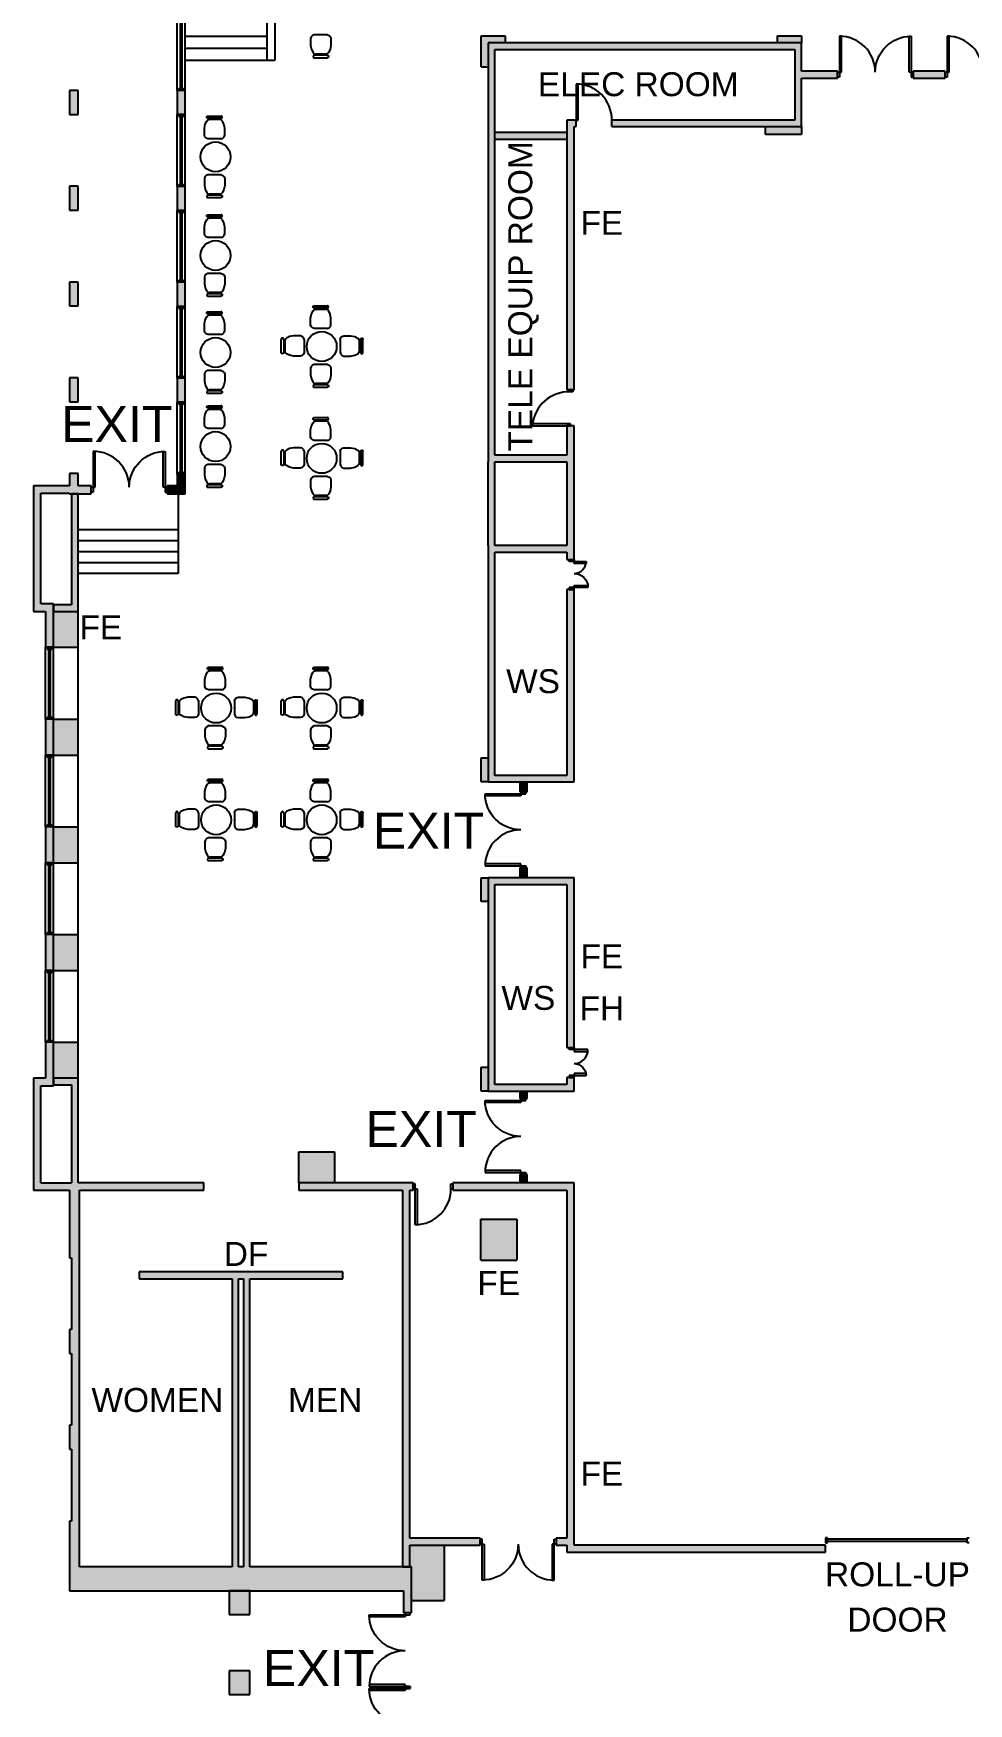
# Model space of a CAD drawing. Header units: inches. Extents: x -232 to 4871, y -5993 to -96.
# Drawn here: x 619 to 1557, y -2653 to -978 of the extents above; entities that cross this region are included whole.
import ezdxf
from ezdxf.enums import TextEntityAlignment as Align

# ---------------------------------------------------------------- set-up
doc = ezdxf.new("R2010")
doc.units = ezdxf.units.IN
doc.header["$LTSCALE"] = 100
doc.header["$MEASUREMENT"] = 0
doc.layers.get('0').update_dxf_attribs({"linetype": 'CONTINUOUS'})
for name, color, linetype in [('bldg_doors', 9, 'CONTINUOUS'), ('bldg_doors_service', 7, 'CONTINUOUS'), ('bldg_fire', 1, 'CONTINUOUS'), ('bldg_furniture', 1, 'CONTINUOUS'), ('bldg_glass', 9, 'CONTINUOUS'), ('bldg_stairs', 9, 'CONTINUOUS'), ('bldg_text', 94, 'CONTINUOUS'), ('bldg_wallint', 9, 'CONTINUOUS'), ('bldg_wallintsol', 9, 'CONTINUOUS')]:
    doc.layers.add(name, color=color, linetype=linetype)
doc.styles.add('bldgtx30', font='arial.ttf', dxfattribs={"height": 30})
doc.styles.add('bldgtx36', font='arial.ttf', dxfattribs={"height": 36})

# ---------------------------------------------------------------- blocks, each defined once
blk = doc.blocks.new('30rnd')
blk.add_circle((0, 0), 15)
blk = doc.blocks.new('chair1')
for p, q in [((-1.8, 19.7), (-2.4, 17.9)), ((-2.4, 17.9), (-2.4, 11.1)), ((-0.6, 20.9), (-1.8, 19.7)), ((1.2, 21.6), (-0.6, 20.9)), ((14.4, 21.6), (1.2, 21.6)), ((14.4, 21.6), (16.2, 20.9)), ((16.2, 20.9), (17.4, 19.7)), ((17.4, 19.7), (18, 17.9)), ((18, 17.9), (18, 11.1)), ((-2.4, 11.1), (-1.5, 6.9)), ((-1.5, 6.9), (0, 3.9)), ((0, 3.9), (1.2, 2.7)), ((0.2, 0.6), (0, 0)), ((0, 0), (0.2, -0.6)), ((0.6, 1), (0.2, 0.6)), ((1.2, 1.2), (0.6, 1)), ((1.2, 2.7), (2.4, 2.4)), ((14.4, 1.2), (1.2, 1.2)), ((13.2, 2.4), (2.4, 2.4)), ((14.4, 2.7), (13.2, 2.4)), ((15.6, 3.9), (14.4, 2.7)), ((14.4, 1.2), (15.1, 1)), ((15.1, 1), (15.5, 0.4)), ((15.5, 0.4), (15.5, -0.4)), ((17.1, 6.9), (15.6, 3.9)), ((18, 11.1), (17.1, 6.9)), ((0.2, -0.6), (0.6, -1)), ((0.6, -1), (1.2, -1.2)), ((1.2, -1.2), (14.4, -1.2)), ((15.1, -1), (14.4, -1.2)), ((15.5, -0.4), (15.1, -1))]:
    blk.add_line(p, q)

msp = doc.modelspace()

# ---------------------------------------------------------------- hatches: boundary and pattern name
at = {"layer": 'bldg_wallint'}
msp.add_hatch(color=256, dxfattribs=at).paths.add_polyline_path([(836.6, -2539.5), (815.6, -2539.5), (815.6, -2563.5), (836.6, -2563.5)])
at = {"layer": 'bldg_wallintsol'}
for points in [[(1092.5, -980.7), (1068.5, -980.7), (1068.5, -1011.7), (1075.5, -1011.7), (1075.5, -987.7), (1092.5, -987.7)], [(1389.5, -980.7), (1365.5, -980.7), (1365.5, -987.7), (1389.5, -987.7)], [(1533.5, -1016), (1529.5, -1016), (1505.5, -1016), (1501.5, -1016), (1501.5, -1023.2), (1533.5, -1023.2)], [(664.5, -1035.5), (655.5, -1035.5), (655.5, -1059.5), (664.5, -1059.5)], [(771.6, -1035.5), (763.5, -1035.5), (763.5, -1059.7), (771.6, -1059.7)], [(1161.5, -1071.7), (1163.5, -1071.7), (1163.5, -1065.1), (1154.2, -1065.1), (1154.2, -1335.7), (1161.5, -1335.7)], [(1154.2, -1077.7), (1082.1, -1077.7), (1082.1, -1084.4), (1154.2, -1084.4)], [(1389.5, -1071.7), (1353.5, -1071.7), (1353.5, -1079.7), (1389.5, -1079.7)], [(664.5, -1131.5), (655.5, -1131.5), (655.5, -1155.5), (664.5, -1155.5)], [(771.6, -1131.7), (763.5, -1131.7), (763.5, -1155.7), (771.6, -1155.7)], [(664.5, -1227.5), (655.5, -1227.5), (655.5, -1251.5), (664.5, -1251.5)], [(771.6, -1227.7), (763.5, -1227.7), (763.5, -1251.9), (771.6, -1251.9)], [(664.5, -1323.5), (655.5, -1323.5), (655.5, -1347.5), (664.5, -1347.5)], [(771.6, -1348.1), (771.6, -1323.9), (763.5, -1323.9), (763.5, -1348.1)], [(639.6, -1550.2), (627, -1550.2), (627, -1439.2), (655.5, -1439.2), (655.5, -1439.9), (677.5, -1439.9), (677.5, -1431.7), (664.5, -1431.7), (664.5, -1419.5), (655.5, -1419.5), (655.5, -1431.7), (619.5, -1431.7), (619.5, -1557.7), (631.5, -1557.7), (631.5, -1593.7), (639.6, -1593.7)], [(771.6, -1420.1), (763.5, -1420.1), (763.5, -1431.7), (753.5, -1431.7), (753.5, -1439.9), (771.6, -1439.9)], [(664.5, -1439.9), (657.8, -1439.9), (657.8, -1551.1), (639.6, -1551.1), (639.6, -1557.7), (664.5, -1557.7)], [(664.5, -1557.7), (639.6, -1557.7), (639.6, -1593.7), (664.5, -1593.7)], [(639.6, -1665.7), (631.5, -1665.7), (631.5, -1701.7), (639.6, -1701.7)], [(1075.5, -1704.7), (1068.5, -1704.7), (1068.5, -1728.7), (1075.5, -1728.7)], [(1114.5, -1728.7), (1107.2, -1728.7), (1107.2, -1738.7), (1114.5, -1738.7)], [(639.6, -1773.7), (631.5, -1773.7), (631.5, -1809.7), (639.6, -1809.7)], [(1075.5, -1824.7), (1068.5, -1824.7), (1068.5, -1848.7), (1075.5, -1848.7)], [(1161.5, -1824.7), (1075.5, -1824.7), (1075.5, -2038.7), (1161.5, -2038.7), (1161.5, -2025.1), (1154.2, -2025.1), (1154.2, -2032.1), (1082.1, -2032.1), (1082.1, -1831.4), (1154.2, -1831.4), (1154.2, -1995.1), (1161.5, -1995.1)], [(1114.5, -1814.7), (1107.2, -1814.7), (1107.2, -1824.7), (1114.5, -1824.7)], [(639.6, -1881.7), (631.5, -1881.7), (631.5, -1917.7), (639.6, -1917.7)], [(1075.5, -2014.7), (1068.5, -2014.7), (1068.5, -2038.7), (1075.5, -2038.7)], [(1114.5, -2038.7), (1107.2, -2038.7), (1107.2, -2046.1), (1114.5, -2046.1)], [(885.5, -2099.5), (885.5, -2130.5), (921.5, -2130.5), (921.5, -2099.5)], [(1114.5, -2122.1), (1107.2, -2122.1), (1107.2, -2130.5), (1114.5, -2130.5)], [(1000.1, -2130.5), (996.8, -2130.5), (885.5, -2130.5), (885.5, -2137.8), (989.6, -2137.8), (989.6, -2486.7), (989.6, -2515.6), (996.8, -2515.6), (996.8, -2494), (1067.5, -2494), (1067.5, -2486.7), (996.8, -2486.7), (996.8, -2137.8), (1000.1, -2137.8)], [(1161.5, -2130.5), (1040.1, -2130.5), (1040.1, -2137.8), (1154.2, -2137.8), (1154.2, -2215.9), (1154.2, -2486.7), (1143.5, -2486.7), (1143.5, -2494), (1154.2, -2494), (1154.2, -2501), (1413.5, -2501), (1413.5, -2493.7), (1161.5, -2493.7), (1161.5, -2486.7), (1161.5, -2223.1)], [(1104, -2167), (1068, -2167), (1068, -2208), (1104, -2208)], [(1031.4, -2494), (996.8, -2494), (996.8, -2515.6), (998.7, -2515.6), (998.7, -2549.3), (1031.4, -2549.3)]]:
    msp.add_hatch(color=256, dxfattribs=at).paths.add_polyline_path(points)
h = msp.add_hatch(color=256, dxfattribs=at)
h.paths.add_polyline_path([(1161.5, -1371.7), (1154.2, -1371.7), (1154.2, -1401.1), (1082.1, -1401.1), (1082.1, -994.4), (1382.8, -994.4), (1382.8, -1016), (1382.8, -1065.1), (1199.5, -1065.1), (1199.5, -1071.7), (1389.5, -1071.7), (1389.5, -1023.2), (1425.5, -1023.2), (1425.5, -1016), (1389.5, -1016), (1389.5, -987.7), (1075.5, -987.7), (1075.5, -1407.7), (1075.5, -1491.7), (1075.5, -1728.7), (1161.5, -1728.7), (1161.5, -1535.7), (1154.2, -1535.7), (1154.2, -1722.1), (1082.1, -1722.1), (1082.1, -1498.4), (1154.2, -1498.4), (1154.2, -1505.7), (1161.5, -1505.7), (1161.5, -1491.7), (1161.5, -1411.7), (1161.5, -1407.7)])
h.paths.add_polyline_path([(1154.2, -1407.7), (1154.2, -1411.7), (1154.2, -1491.7), (1082.1, -1491.7), (1082.1, -1407.7)], flags=16)
h = msp.add_hatch(color=256, dxfattribs=at)
h.paths.add_polyline_path([(664.5, -1665.7), (639.6, -1665.7), (639.6, -1701.7), (664.5, -1701.7)])
h.paths.add_polyline_path([(664.5, -1773.7), (639.6, -1773.7), (639.6, -1809.7), (664.5, -1809.7)])
h.paths.add_polyline_path([(664.5, -1881.7), (639.6, -1881.7), (639.6, -1917.7), (664.5, -1917.7)])
h.paths.add_polyline_path([(664.5, -1989.7), (639.6, -1989.7), (639.6, -2025.7), (664.5, -2025.7)])
h = msp.add_hatch(color=256, dxfattribs=at)
h.paths.add_polyline_path([(998.7, -2515.6), (836.6, -2515.6), (836.6, -2227), (929.6, -2227), (929.6, -2219.8), (836.6, -2219.8), (818.6, -2219.8), (725.6, -2219.8), (725.6, -2227), (818.6, -2227), (818.6, -2515.6), (665.6, -2515.6), (665.6, -2137.8), (790.5, -2137.8), (790.5, -2130.5), (664.5, -2130.5), (664.5, -2025.7), (639.6, -2025.7), (639.6, -2032.4), (657.8, -2032.4), (657.8, -2130.5), (627, -2130.5), (627, -2033.2), (639.6, -2033.2), (639.6, -1989.7), (631.5, -1989.7), (631.5, -2025.7), (619.5, -2025.7), (619.5, -2138), (655.5, -2138), (655.5, -2205.7), (657.5, -2205.7), (657.5, -2277.7), (655.5, -2277.7), (655.5, -2301.7), (657.5, -2301.7), (657.5, -2373.7), (655.5, -2373.7), (655.5, -2397.7), (657.5, -2397.7), (657.5, -2469.7), (655.5, -2469.7), (655.5, -2539.5), (990.6, -2539.5), (990.6, -2561.7), (998.7, -2561.7)])
h.paths.add_polyline_path([(830, -2515.6), (825.2, -2515.6), (825.2, -2227), (830, -2227)], flags=17)
h = msp.add_hatch(color=256, dxfattribs=at)
h.paths.add_polyline_path([(815.6, -2643.7), (836.6, -2643.7), (836.6, -2619.7), (815.6, -2619.7)])
h.paths.add_polyline_path([(836.6, -2907.7), (815.6, -2907.7), (815.6, -2931.7), (836.6, -2931.7)])
h.paths.add_polyline_path([(815.6, -2835.7), (836.6, -2835.7), (836.6, -2811.7), (815.6, -2811.7)])
h.paths.add_polyline_path([(815.6, -2739.7), (836.6, -2739.7), (836.6, -2715.7), (815.6, -2715.7)])

# ---------------------------------------------------------------- linework, layer by layer
at = {"layer": 'bldg_doors'}
for p, q in [((1429.5, -981.1), (1427.5, -981.1)), ((1427.5, -981.1), (1427.5, -1017.1)), ((1429.5, -1017.1), (1429.5, -981.1)), ((1497.5, -1017.1), (1497.5, -981.1)), ((1497.5, -981.1), (1499.5, -981.1)), ((1499.5, -981.1), (1499.5, -1017.1)), ((1537.5, -981.1), (1535.5, -981.1)), ((1535.5, -981.1), (1535.5, -1017.1)), ((1537.5, -1017.1), (1537.5, -981.1)), ((1425.5, -1022.1), (1425.5, -1017.1)), ((1425.5, -1017.1), (1427.5, -1017.1)), ((1427.5, -1017.1), (1429.5, -1017.1)), ((1427.5, -1017.1), (1427.5, -1022.1)), ((1499.5, -1017.1), (1497.5, -1017.1)), ((1501.5, -1017.1), (1499.5, -1017.1)), ((1499.5, -1017.1), (1499.5, -1022.1)), ((1501.5, -1022.1), (1501.5, -1017.1)), ((1533.5, -1022.1), (1533.5, -1017.1)), ((1533.5, -1017.1), (1535.5, -1017.1)), ((1535.5, -1017.1), (1537.5, -1017.1)), ((1535.5, -1017.1), (1535.5, -1022.1)), ((1165.5, -1029.1), (1163.5, -1029.1)), ((1163.5, -1029.1), (1163.5, -1065.1)), ((1165.5, -1065.1), (1165.5, -1029.1)), ((1427.5, -1022.1), (1425.5, -1022.1)), ((1499.5, -1022.1), (1501.5, -1022.1)), ((1535.5, -1022.1), (1533.5, -1022.1)), ((1163.5, -1065.1), (1165.5, -1065.1)), ((1155.3, -1337.7), (1155.3, -1335.7)), ((1155.3, -1335.7), (1160.3, -1335.7)), ((1160.3, -1337.7), (1155.3, -1337.7)), ((1160.3, -1335.7), (1160.3, -1337.7)), ((1157.8, -1369.7), (1119.8, -1369.7)), ((1119.8, -1369.7), (1119.8, -1371.7)), ((1119.8, -1371.7), (1157.8, -1371.7)), ((1157.8, -1371.7), (1157.8, -1369.7)), ((681.5, -1397.3), (679.5, -1397.3)), ((679.5, -1397.3), (679.5, -1433.3)), ((681.5, -1433.3), (681.5, -1397.3)), ((749.5, -1433.3), (749.5, -1397.3)), ((749.5, -1397.3), (751.5, -1397.3)), ((751.5, -1397.3), (751.5, -1433.3)), ((677.5, -1438.3), (677.5, -1433.3)), ((677.5, -1433.3), (679.5, -1433.3)), ((679.5, -1438.3), (677.5, -1438.3)), ((679.5, -1433.3), (681.5, -1433.3)), ((679.5, -1433.3), (679.5, -1438.3)), ((751.5, -1433.3), (749.5, -1433.3)), ((753.5, -1433.3), (751.5, -1433.3)), ((751.5, -1433.3), (751.5, -1438.3)), ((751.5, -1438.3), (753.5, -1438.3)), ((753.5, -1438.3), (753.5, -1433.3)), ((1156.5, -1507.7), (1156.5, -1505.7)), ((1156.5, -1505.7), (1161.5, -1505.7)), ((1161.5, -1505.7), (1161.5, -1507.7)), ((1161.5, -1507.7), (1156.5, -1507.7)), ((1161.5, -1509.7), (1161.5, -1507.7)), ((1161.5, -1507.7), (1173.5, -1507.7)), ((1173.5, -1509.7), (1161.5, -1509.7)), ((1173.5, -1507.7), (1173.5, -1509.7)), ((1156.5, -1533.7), (1156.5, -1535.7)), ((1161.5, -1533.7), (1156.5, -1533.7)), ((1156.5, -1535.7), (1161.5, -1535.7)), ((1161.5, -1533.7), (1161.5, -1531.7)), ((1161.5, -1531.7), (1175.5, -1531.7)), ((1161.5, -1535.7), (1161.5, -1533.7)), ((1175.5, -1533.7), (1161.5, -1533.7)), ((1175.5, -1531.7), (1175.5, -1533.7)), ((1072.3, -1742.7), (1072.3, -1740.7)), ((1072.3, -1740.7), (1108.3, -1740.7)), ((1113.3, -1738.7), (1108.3, -1738.7)), ((1108.3, -1738.7), (1108.3, -1740.7)), ((1108.3, -1740.7), (1108.3, -1742.7)), ((1108.3, -1740.7), (1113.3, -1740.7)), ((1113.3, -1740.7), (1113.3, -1738.7)), ((1108.3, -1742.7), (1072.3, -1742.7)), ((1108.3, -1810.7), (1072.3, -1810.7)), ((1072.3, -1810.7), (1072.3, -1812.7)), ((1072.3, -1812.7), (1108.3, -1812.7)), ((1108.3, -1812.7), (1108.3, -1810.7)), ((1108.3, -1814.7), (1108.3, -1812.7)), ((1108.3, -1812.7), (1113.3, -1812.7)), ((1113.3, -1814.7), (1108.3, -1814.7)), ((1113.3, -1812.7), (1113.3, -1814.7)), ((1156.5, -1997.1), (1156.5, -1995.1)), ((1156.5, -1995.1), (1161.5, -1995.1)), ((1161.5, -1997.1), (1156.5, -1997.1)), ((1161.5, -1995.1), (1161.5, -1997.1)), ((1161.5, -1997.1), (1161.5, -1999.1)), ((1175.5, -1997.1), (1161.5, -1997.1)), ((1161.5, -1999.1), (1175.5, -1999.1)), ((1175.5, -1999.1), (1175.5, -1997.1)), ((1156.5, -2023.1), (1156.5, -2025.1)), ((1161.5, -2023.1), (1156.5, -2023.1)), ((1156.5, -2025.1), (1161.5, -2025.1)), ((1173.5, -2021.1), (1161.5, -2021.1)), ((1161.5, -2021.1), (1161.5, -2023.1)), ((1161.5, -2025.1), (1161.5, -2023.1)), ((1161.5, -2023.1), (1173.5, -2023.1)), ((1173.5, -2023.1), (1173.5, -2021.1)), ((1072.3, -2050.1), (1072.3, -2048.1)), ((1072.3, -2048.1), (1108.3, -2048.1)), ((1108.3, -2050.1), (1072.3, -2050.1)), ((1113.3, -2046.1), (1108.3, -2046.1)), ((1108.3, -2046.1), (1108.3, -2048.1)), ((1108.3, -2048.1), (1113.3, -2048.1)), ((1108.3, -2048.1), (1108.3, -2050.1)), ((1113.3, -2048.1), (1113.3, -2046.1)), ((1108.3, -2118.1), (1072.3, -2118.1)), ((1072.3, -2118.1), (1072.3, -2120.1)), ((1072.3, -2120.1), (1108.3, -2120.1)), ((1108.3, -2120.1), (1108.3, -2118.1)), ((1108.3, -2122.1), (1108.3, -2120.1)), ((1108.3, -2120.1), (1113.3, -2120.1)), ((1113.3, -2122.1), (1108.3, -2122.1)), ((1113.3, -2120.1), (1113.3, -2122.1)), ((1002.1, -2131.6), (1000.1, -2131.6)), ((1000.1, -2131.6), (1000.1, -2136.6)), ((1000.1, -2136.6), (1002.1, -2136.6)), ((1002.1, -2136.6), (1002.1, -2131.6)), ((1002.1, -2136.6), (1004.1, -2136.6)), ((1002.1, -2172.6), (1002.1, -2136.6)), ((1004.1, -2136.6), (1004.1, -2172.6)), ((1038.1, -2131.6), (1040.1, -2131.6)), ((1038.1, -2136.6), (1038.1, -2131.6)), ((1040.1, -2136.6), (1038.1, -2136.6)), ((1040.1, -2131.6), (1040.1, -2136.6)), ((1004.1, -2172.6), (1002.1, -2172.6)), ((1069.5, -2487.9), (1067.5, -2487.9)), ((1067.5, -2487.9), (1067.5, -2492.9)), ((1067.5, -2492.9), (1069.5, -2492.9)), ((1069.5, -2492.9), (1069.5, -2487.9)), ((1069.5, -2492.9), (1071.5, -2492.9)), ((1069.5, -2528.9), (1069.5, -2492.9)), ((1071.5, -2492.9), (1071.5, -2528.9)), ((1141.5, -2492.9), (1139.5, -2492.9)), ((1139.5, -2492.9), (1139.5, -2528.9)), ((1141.5, -2487.9), (1143.5, -2487.9)), ((1141.5, -2492.9), (1141.5, -2487.9)), ((1141.5, -2528.9), (1141.5, -2492.9)), ((1143.5, -2492.9), (1141.5, -2492.9)), ((1143.5, -2487.9), (1143.5, -2492.9)), ((1071.5, -2528.9), (1069.5, -2528.9)), ((1139.5, -2528.9), (1141.5, -2528.9)), ((997.1, -2561.7), (992.1, -2561.7)), ((992.1, -2561.7), (992.1, -2563.7)), ((997.1, -2561.7), (992.1, -2561.7)), ((992.1, -2561.7), (992.1, -2563.7)), ((997.1, -2563.7), (997.1, -2561.7)), ((997.1, -2563.7), (997.1, -2561.7)), ((956.1, -2565.7), (956.1, -2563.7)), ((956.1, -2563.7), (992.1, -2563.7)), ((992.1, -2565.7), (956.1, -2565.7)), ((992.1, -2563.7), (997.1, -2563.7)), ((992.1, -2563.7), (992.1, -2565.7)), ((992.1, -2563.7), (997.1, -2563.7)), ((992.1, -2633.7), (956.1, -2633.7)), ((956.1, -2633.7), (956.1, -2635.7)), ((956.1, -2635.7), (992.1, -2635.7)), ((956.1, -2639.7), (956.1, -2637.7)), ((956.1, -2637.7), (992.1, -2637.7)), ((992.1, -2639.7), (956.1, -2639.7)), ((992.1, -2635.7), (992.1, -2633.7)), ((992.1, -2637.7), (992.1, -2635.7)), ((992.1, -2635.7), (997.1, -2635.7)), ((997.1, -2635.7), (992.1, -2635.7)), ((992.1, -2635.7), (992.1, -2637.7)), ((997.1, -2637.7), (992.1, -2637.7)), ((992.1, -2637.7), (992.1, -2639.7)), ((992.1, -2637.7), (997.1, -2637.7)), ((997.1, -2635.7), (997.1, -2637.7)), ((997.1, -2637.7), (997.1, -2635.7))]:
    msp.add_line(p, q, dxfattribs=at)
for centre, radius, start, end in [((1427.5, -1017.1), 36, 0, 90), ((1535.5, -1017.1), 36, 0, 90), ((1163.5, -1065.1), 36, 0, 90), ((1155.9, -1373.8), 36.1, 86.8826, 176.7578), ((679.5, -1433.3), 36, 0, 90), ((1161.5, -1507.7), 12, 270, 0), ((1108.3, -1812.7), 36, 90, 180), ((1161.5, -1997.1), 14, 270, 0), ((1108.3, -2120.1), 36, 90, 180), ((1002.1, -2136.6), 36, 270, 0), ((1141.5, -2492.9), 36, 180, 270), ((992.1, -2635.7), 36, 90, 180)]:
    msp.add_arc(centre, radius, start, end, dxfattribs=at)
at = {"layer": 'bldg_doors', "extrusion": (0, 0, -1)}
for centre, radius, start, end in [((-1499.5, -1017.1), 36, 0, 90), ((-751.5, -1433.3), 36, 0, 90), ((-1161.5, -1533.7), 14, 90, 180), ((-1108.3, -1740.7), 36, 270, 0), ((-1161.5, -2023.1), 12, 90, 180), ((-1108.3, -2048.1), 36, 270, 0), ((-1069.5, -2492.9), 36, 180, 270), ((-992.1, -2563.7), 36, 270, 0), ((-992.1, -2637.7), 36, 270, 0)]:
    msp.add_arc(centre, radius, start, end, dxfattribs=at)
at = {"layer": 'bldg_doors_service'}
for p, q in [((1415.5, -2486.4), (1413.5, -2486.4)), ((1413.5, -2486.4), (1413.5, -2491.4)), ((1413.5, -2491.4), (1415.5, -2491.4)), ((1415.5, -2491.4), (1415.5, -2486.4)), ((1555.5, -2487.9), (1415.5, -2487.9)), ((1415.5, -2487.9), (1415.5, -2489.9)), ((1415.5, -2489.9), (1555.5, -2489.9)), ((1555.5, -2486.4), (1557.5, -2486.4)), ((1555.5, -2491.4), (1555.5, -2486.4)), ((1555.5, -2489.9), (1555.5, -2487.9)), ((1557.5, -2491.4), (1555.5, -2491.4))]:
    msp.add_line(p, q, dxfattribs=at)
at = {"layer": 'bldg_glass'}
for p, q in [((763.5, -1035.5), (763.5, -963.5)), ((766.5, -965.5), (766.5, -1033.6)), ((767.5, -1031.6), (767.5, -967.5)), ((768.5, -1033.6), (768.5, -965.5)), ((771.6, -1035.5), (771.6, -963.5)), ((765.2, -1035.5), (765.2, -1033.6)), ((765.2, -1033.6), (769.9, -1033.6)), ((769.9, -1035.5), (765.2, -1035.5)), ((766.5, -1031.6), (768.5, -1031.6)), ((766.5, -1033.6), (768.5, -1033.6)), ((769.9, -1033.6), (769.9, -1035.5)), ((763.5, -1131.7), (763.5, -1059.7)), ((769.9, -1059.7), (765.2, -1059.7)), ((765.2, -1059.7), (765.2, -1061.7)), ((765.2, -1061.7), (769.9, -1061.7)), ((768.5, -1061.7), (766.5, -1061.7)), ((766.5, -1061.7), (766.5, -1129.8)), ((766.5, -1063.7), (768.5, -1063.7)), ((767.5, -1127.8), (767.5, -1063.7)), ((768.5, -1129.8), (768.5, -1061.7)), ((769.9, -1061.7), (769.9, -1059.7)), ((771.6, -1131.7), (771.6, -1059.7)), ((765.2, -1131.7), (765.2, -1129.8)), ((765.2, -1129.8), (769.9, -1129.8)), ((769.9, -1131.7), (765.2, -1131.7)), ((766.5, -1127.8), (768.5, -1127.8)), ((766.5, -1129.8), (768.5, -1129.8)), ((769.9, -1129.8), (769.9, -1131.7)), ((763.5, -1227.7), (763.5, -1155.7)), ((769.9, -1155.7), (765.2, -1155.7)), ((765.2, -1155.7), (765.2, -1157.7)), ((765.2, -1157.7), (769.9, -1157.7)), ((768.5, -1157.7), (766.5, -1157.7)), ((766.5, -1157.7), (766.5, -1225.8)), ((766.5, -1159.7), (768.5, -1159.7)), ((767.5, -1223.8), (767.5, -1159.7)), ((768.5, -1225.8), (768.5, -1157.7)), ((769.9, -1157.7), (769.9, -1155.7)), ((771.6, -1227.7), (771.6, -1155.7)), ((765.2, -1227.7), (765.2, -1225.8)), ((765.2, -1225.8), (769.9, -1225.8)), ((769.9, -1227.7), (765.2, -1227.7)), ((766.5, -1223.8), (768.5, -1223.8)), ((766.5, -1225.8), (768.5, -1225.8)), ((769.9, -1225.8), (769.9, -1227.7)), ((763.5, -1323.9), (763.5, -1251.9)), ((769.9, -1251.9), (765.2, -1251.9)), ((765.2, -1251.9), (765.2, -1253.9)), ((765.2, -1253.9), (769.9, -1253.9)), ((768.5, -1253.9), (766.5, -1253.9)), ((766.5, -1253.9), (766.5, -1322)), ((768.5, -1322), (768.5, -1253.9)), ((769.9, -1253.9), (769.9, -1251.9)), ((771.6, -1323.9), (771.6, -1251.9)), ((766.5, -1255.9), (768.5, -1255.9)), ((767.5, -1320), (767.5, -1255.9)), ((765.2, -1323.9), (765.2, -1322)), ((765.2, -1322), (769.9, -1322)), ((766.5, -1320), (768.5, -1320)), ((766.5, -1322), (768.5, -1322)), ((769.9, -1322), (769.9, -1323.9)), ((769.9, -1323.9), (765.2, -1323.9)), ((763.5, -1420.1), (763.5, -1348.1)), ((769.9, -1348.1), (765.2, -1348.1)), ((765.2, -1348.1), (765.2, -1350.1)), ((765.2, -1350.1), (769.9, -1350.1)), ((768.5, -1350.1), (766.5, -1350.1)), ((766.5, -1350.1), (766.5, -1418.2)), ((766.5, -1352.1), (768.5, -1352.1)), ((767.5, -1416.2), (767.5, -1352.1)), ((768.5, -1418.2), (768.5, -1350.1)), ((769.9, -1350.1), (769.9, -1348.1)), ((771.6, -1420.1), (771.6, -1348.1)), ((765.2, -1420.1), (765.2, -1418.2)), ((765.2, -1418.2), (769.9, -1418.2)), ((769.9, -1420.1), (765.2, -1420.1)), ((766.5, -1416.2), (768.5, -1416.2)), ((766.5, -1418.2), (768.5, -1418.2)), ((769.9, -1418.2), (769.9, -1420.1)), ((631.5, -1665.7), (631.5, -1593.7)), ((637.9, -1593.7), (633.2, -1593.7)), ((633.2, -1593.7), (633.2, -1595.7)), ((633.2, -1595.7), (637.9, -1595.7)), ((636.5, -1595.7), (634.5, -1595.7)), ((634.5, -1595.7), (634.5, -1663.8)), ((634.5, -1597.7), (636.5, -1597.7)), ((635.5, -1661.8), (635.5, -1597.7)), ((636.5, -1663.8), (636.5, -1595.7)), ((637.9, -1595.7), (637.9, -1593.7)), ((639.6, -1665.7), (639.6, -1593.7)), ((633.2, -1665.7), (633.2, -1663.8)), ((633.2, -1663.8), (637.9, -1663.8)), ((637.9, -1665.7), (633.2, -1665.7)), ((634.5, -1661.8), (636.5, -1661.8)), ((634.5, -1663.8), (636.5, -1663.8)), ((637.9, -1663.8), (637.9, -1665.7)), ((631.5, -1773.7), (631.5, -1701.7)), ((637.9, -1701.7), (633.2, -1701.7)), ((633.2, -1701.7), (633.2, -1703.7)), ((633.2, -1703.7), (637.9, -1703.7)), ((636.5, -1703.7), (634.5, -1703.7)), ((634.5, -1703.7), (634.5, -1771.8)), ((634.5, -1705.7), (636.5, -1705.7)), ((635.5, -1769.8), (635.5, -1705.7)), ((636.5, -1771.8), (636.5, -1703.7)), ((637.9, -1703.7), (637.9, -1701.7)), ((639.6, -1773.7), (639.6, -1701.7)), ((633.2, -1773.7), (633.2, -1771.8)), ((633.2, -1771.8), (637.9, -1771.8)), ((637.9, -1773.7), (633.2, -1773.7)), ((634.5, -1769.8), (636.5, -1769.8)), ((634.5, -1771.8), (636.5, -1771.8)), ((637.9, -1771.8), (637.9, -1773.7)), ((631.5, -1881.7), (631.5, -1809.7)), ((637.9, -1809.7), (633.2, -1809.7)), ((633.2, -1809.7), (633.2, -1811.7)), ((633.2, -1811.7), (637.9, -1811.7)), ((636.5, -1811.7), (634.5, -1811.7)), ((634.5, -1811.7), (634.5, -1879.8)), ((634.5, -1813.7), (636.5, -1813.7)), ((635.5, -1877.8), (635.5, -1813.7)), ((636.5, -1879.8), (636.5, -1811.7)), ((637.9, -1811.7), (637.9, -1809.7)), ((639.6, -1881.7), (639.6, -1809.7)), ((633.2, -1881.7), (633.2, -1879.8)), ((633.2, -1879.8), (637.9, -1879.8)), ((637.9, -1881.7), (633.2, -1881.7)), ((634.5, -1877.8), (636.5, -1877.8)), ((634.5, -1879.8), (636.5, -1879.8)), ((637.9, -1879.8), (637.9, -1881.7)), ((631.5, -1989.7), (631.5, -1917.7)), ((637.9, -1917.7), (633.2, -1917.7)), ((633.2, -1917.7), (633.2, -1919.7)), ((633.2, -1919.7), (637.9, -1919.7)), ((636.5, -1919.7), (634.5, -1919.7)), ((634.5, -1919.7), (634.5, -1987.8)), ((634.5, -1921.7), (636.5, -1921.7)), ((635.5, -1985.8), (635.5, -1921.7)), ((636.5, -1987.8), (636.5, -1919.7)), ((637.9, -1919.7), (637.9, -1917.7)), ((639.6, -1989.7), (639.6, -1917.7)), ((633.2, -1989.7), (633.2, -1987.8)), ((633.2, -1987.8), (637.9, -1987.8)), ((637.9, -1989.7), (633.2, -1989.7)), ((634.5, -1985.8), (636.5, -1985.8)), ((634.5, -1987.8), (636.5, -1987.8)), ((637.9, -1987.8), (637.9, -1989.7))]:
    msp.add_line(p, q, dxfattribs=at)
at = {"layer": 'bldg_stairs'}
for p, q in [((764.5, -1439.9), (764.5, -1519.9)), ((764.5, -1475.9), (664.5, -1475.9)), ((764.5, -1486.9), (664.5, -1486.9)), ((764.5, -1497.9), (664.5, -1497.9)), ((764.5, -1508.9), (664.5, -1508.9)), ((764.5, -1519.9), (664.5, -1519.9))]:
    msp.add_line(p, q, dxfattribs=at)
at = {"layer": 'bldg_wallint'}
for p, q in [((861.6, -848.7), (861.6, -1005.5)), ((853.6, -855.3), (853.6, -1005.5)), ((853.6, -981.5), (771.6, -981.5)), ((1068.5, -1011.7), (1068.5, -980.7)), ((1068.5, -980.7), (1092.5, -980.7)), ((1389.5, -987.7), (1075.5, -987.7)), ((1075.5, -987.7), (1075.5, -1407.7)), ((1092.5, -980.7), (1092.5, -987.7)), ((1365.5, -987.7), (1365.5, -980.7)), ((1365.5, -980.7), (1389.5, -980.7)), ((1389.5, -980.7), (1389.5, -987.7)), ((1389.5, -1016), (1389.5, -987.7)), ((853.6, -993.5), (771.6, -993.5)), ((1082.1, -994.4), (1382.8, -994.4)), ((1082.1, -1401.1), (1082.1, -994.4)), ((1382.8, -994.4), (1382.8, -1016)), ((861.6, -1005.5), (771.6, -1005.5)), ((1068.5, -1011.7), (1075.5, -1011.7)), ((1382.8, -1016), (1382.8, -1065.1)), ((1425.5, -1016), (1389.5, -1016)), ((1425.5, -1023.2), (1425.5, -1016)), ((1501.5, -1016), (1501.5, -1023.2)), ((1505.5, -1016), (1501.5, -1016)), ((1529.5, -1016), (1505.5, -1016)), ((1533.5, -1016), (1529.5, -1016)), ((1533.5, -1023.2), (1533.5, -1016)), ((655.5, -1035.5), (655.5, -1059.5)), ((664.5, -1035.5), (655.5, -1035.5)), ((664.5, -1059.5), (664.5, -1035.5)), ((771.6, -1035.5), (763.5, -1035.5)), ((763.5, -1035.5), (763.5, -1059.7)), ((771.6, -1059.7), (771.6, -1035.5)), ((1389.5, -1023.2), (1425.5, -1023.2)), ((1389.5, -1071.7), (1389.5, -1023.2)), ((1501.5, -1023.2), (1533.5, -1023.2)), ((655.5, -1059.5), (664.5, -1059.5)), ((763.5, -1059.7), (771.6, -1059.7)), ((1154.2, -1065.1), (1154.2, -1335.7)), ((1163.5, -1065.1), (1154.2, -1065.1)), ((1163.5, -1071.7), (1163.5, -1065.1)), ((1382.8, -1065.1), (1199.5, -1065.1)), ((1199.5, -1071.7), (1199.5, -1065.1)), ((1154.2, -1077.7), (1082.1, -1077.7)), ((1082.1, -1084.4), (1154.2, -1084.4)), ((1161.5, -1071.7), (1163.5, -1071.7)), ((1161.5, -1335.7), (1161.5, -1071.7)), ((1199.5, -1071.7), (1389.5, -1071.7)), ((1353.5, -1079.7), (1353.5, -1071.7)), ((1389.5, -1079.7), (1353.5, -1079.7)), ((1389.5, -1071.7), (1389.5, -1079.7)), ((655.5, -1131.5), (655.5, -1155.5)), ((664.5, -1131.5), (655.5, -1131.5)), ((664.5, -1155.5), (664.5, -1131.5)), ((771.6, -1131.7), (763.5, -1131.7)), ((763.5, -1131.7), (763.5, -1155.7)), ((771.6, -1155.7), (771.6, -1131.7)), ((655.5, -1155.5), (664.5, -1155.5)), ((763.5, -1155.7), (771.6, -1155.7)), ((655.5, -1227.5), (655.5, -1251.5)), ((664.5, -1227.5), (655.5, -1227.5)), ((664.5, -1251.5), (664.5, -1227.5)), ((763.5, -1227.7), (763.5, -1251.9)), ((771.6, -1227.7), (763.5, -1227.7)), ((771.6, -1251.9), (771.6, -1227.7)), ((655.5, -1251.5), (664.5, -1251.5)), ((763.5, -1251.9), (771.6, -1251.9)), ((655.5, -1323.5), (655.5, -1347.5)), ((664.5, -1323.5), (655.5, -1323.5)), ((664.5, -1347.5), (664.5, -1323.5)), ((771.6, -1323.9), (763.5, -1323.9)), ((763.5, -1323.9), (763.5, -1348.1)), ((771.6, -1348.1), (771.6, -1323.9)), ((1161.5, -1335.7), (1154.2, -1335.7)), ((1154.2, -1335.7), (1161.5, -1335.7)), ((655.5, -1347.5), (664.5, -1347.5)), ((763.5, -1348.1), (771.6, -1348.1)), ((1161.5, -1371.7), (1154.2, -1371.7)), ((1154.2, -1371.7), (1154.2, -1401.1)), ((1161.5, -1407.7), (1161.5, -1371.7)), ((1154.2, -1401.1), (1082.1, -1401.1)), ((655.5, -1419.5), (655.5, -1431.7)), ((664.5, -1419.5), (655.5, -1419.5)), ((664.5, -1431.7), (664.5, -1419.5)), ((771.6, -1420.1), (763.5, -1420.1)), ((763.5, -1420.1), (763.5, -1431.7)), ((771.6, -1439.9), (771.6, -1420.1)), ((1075.5, -1491.7), (1075.5, -1407.7)), ((1082.1, -1407.7), (1154.2, -1407.7)), ((1082.1, -1491.7), (1082.1, -1407.7)), ((1154.2, -1407.7), (1154.2, -1411.7)), ((1154.2, -1411.7), (1154.2, -1491.7)), ((1161.5, -1411.7), (1161.5, -1407.7)), ((1161.5, -1491.7), (1161.5, -1411.7)), ((619.5, -1431.7), (619.5, -1557.7)), ((655.5, -1431.7), (619.5, -1431.7)), ((627, -1550.2), (627, -1439.2)), ((627, -1439.2), (655.5, -1439.2)), ((655.5, -1439.2), (655.5, -1439.9)), ((655.5, -1439.9), (677.5, -1439.9)), ((657.8, -1439.9), (657.8, -1551.1)), ((664.5, -1439.9), (657.8, -1439.9)), ((677.5, -1431.7), (664.5, -1431.7)), ((664.5, -1557.7), (664.5, -1439.9)), ((677.5, -1439.9), (677.5, -1431.7)), ((763.5, -1431.7), (753.5, -1431.7)), ((753.5, -1431.7), (753.5, -1439.9)), ((753.5, -1439.9), (771.6, -1439.9)), ((1075.5, -1491.7), (1075.5, -1728.7)), ((1154.2, -1491.7), (1082.1, -1491.7)), ((1082.1, -1498.4), (1154.2, -1498.4)), ((1082.1, -1722.1), (1082.1, -1498.4)), ((1154.2, -1498.4), (1154.2, -1505.7)), ((1154.2, -1505.7), (1161.5, -1505.7)), ((1161.5, -1505.7), (1161.5, -1491.7)), ((1154.2, -1535.7), (1154.2, -1722.1)), ((1161.5, -1535.7), (1154.2, -1535.7)), ((1161.5, -1728.7), (1161.5, -1535.7)), ((639.6, -1550.2), (627, -1550.2)), ((639.6, -1593.7), (639.6, -1550.2)), ((639.6, -1551.1), (639.6, -1557.7)), ((657.8, -1551.1), (639.6, -1551.1)), ((619.5, -1557.7), (631.5, -1557.7)), ((631.5, -1557.7), (631.5, -1593.7)), ((639.6, -1557.7), (664.5, -1557.7)), ((664.5, -2025.7), (664.5, -1557.7)), ((631.5, -1593.7), (639.6, -1593.7)), ((639.6, -1593.7), (664.5, -1593.7)), ((631.5, -1665.7), (631.5, -1701.7)), ((639.6, -1665.7), (631.5, -1665.7)), ((639.6, -1701.7), (639.6, -1665.7)), ((639.6, -1665.7), (664.5, -1665.7)), ((631.5, -1701.7), (639.6, -1701.7)), ((639.6, -1701.7), (664.5, -1701.7)), ((1068.5, -1728.7), (1068.5, -1704.7)), ((1068.5, -1704.7), (1075.5, -1704.7)), ((1154.2, -1722.1), (1082.1, -1722.1)), ((1075.5, -1728.7), (1068.5, -1728.7)), ((1075.5, -1728.7), (1161.5, -1728.7)), ((1107.2, -1728.7), (1107.2, -1738.7)), ((1107.2, -1738.7), (1114.5, -1738.7)), ((1114.5, -1738.7), (1114.5, -1728.7)), ((631.5, -1773.7), (631.5, -1809.7)), ((639.6, -1773.7), (631.5, -1773.7)), ((639.6, -1809.7), (639.6, -1773.7)), ((639.6, -1773.7), (664.5, -1773.7)), ((631.5, -1809.7), (639.6, -1809.7)), ((639.6, -1809.7), (664.5, -1809.7)), ((1068.5, -1848.7), (1068.5, -1824.7)), ((1068.5, -1824.7), (1075.5, -1824.7)), ((1161.5, -1824.7), (1075.5, -1824.7)), ((1075.5, -1824.7), (1075.5, -2038.7)), ((1107.2, -1814.7), (1107.2, -1824.7)), ((1114.5, -1814.7), (1107.2, -1814.7)), ((1114.5, -1824.7), (1114.5, -1814.7)), ((1161.5, -1995.1), (1161.5, -1824.7)), ((1082.1, -1831.4), (1154.2, -1831.4)), ((1082.1, -2032.1), (1082.1, -1831.4)), ((1154.2, -1831.4), (1154.2, -1995.1)), ((1075.5, -1848.7), (1068.5, -1848.7)), ((631.5, -1881.7), (631.5, -1917.7)), ((639.6, -1881.7), (631.5, -1881.7)), ((639.6, -1917.7), (639.6, -1881.7)), ((639.6, -1881.7), (664.5, -1881.7)), ((631.5, -1917.7), (639.6, -1917.7)), ((639.6, -1917.7), (664.5, -1917.7)), ((631.5, -1989.7), (631.5, -2025.7)), ((639.6, -1989.7), (631.5, -1989.7)), ((639.6, -2033.2), (639.6, -1989.7)), ((639.6, -1989.7), (664.5, -1989.7)), ((1154.2, -1995.1), (1161.5, -1995.1)), ((619.5, -2025.7), (619.5, -2138)), ((631.5, -2025.7), (619.5, -2025.7)), ((664.5, -2025.7), (639.6, -2025.7)), ((639.6, -2025.7), (639.6, -2032.4)), ((664.5, -2130.5), (664.5, -2025.7)), ((1068.5, -2038.7), (1068.5, -2014.7)), ((1068.5, -2014.7), (1075.5, -2014.7)), ((1154.2, -2025.1), (1154.2, -2032.1)), ((1161.5, -2025.1), (1154.2, -2025.1)), ((1161.5, -2038.7), (1161.5, -2025.1)), ((627, -2130.5), (627, -2033.2)), ((627, -2033.2), (639.6, -2033.2)), ((639.6, -2032.4), (657.8, -2032.4)), ((657.8, -2032.4), (657.8, -2130.5)), ((1075.5, -2038.7), (1068.5, -2038.7)), ((1075.5, -2038.7), (1161.5, -2038.7)), ((1154.2, -2032.1), (1082.1, -2032.1)), ((1107.2, -2038.7), (1107.2, -2046.1)), ((1114.5, -2046.1), (1114.5, -2038.7)), ((1107.2, -2046.1), (1114.5, -2046.1)), ((885.5, -2130.5), (885.5, -2099.5)), ((885.5, -2099.5), (921.5, -2099.5)), ((921.5, -2099.5), (921.5, -2130.5)), ((1107.2, -2122.1), (1107.2, -2130.5)), ((1114.5, -2122.1), (1107.2, -2122.1)), ((1114.5, -2130.5), (1114.5, -2122.1)), ((619.5, -2138), (655.5, -2138)), ((627, -2130.5), (657.8, -2130.5)), ((655.5, -2138), (655.5, -2205.7)), ((790.5, -2130.5), (664.5, -2130.5)), ((665.6, -2515.6), (665.6, -2137.8)), ((665.6, -2137.8), (790.5, -2137.8)), ((790.5, -2137.8), (790.5, -2130.5)), ((996.8, -2130.5), (885.5, -2130.5)), ((885.5, -2130.5), (885.5, -2137.8)), ((885.5, -2137.8), (989.6, -2137.8)), ((989.6, -2137.8), (989.6, -2486.7)), ((1000.1, -2130.5), (996.8, -2130.5)), ((996.8, -2486.7), (996.8, -2137.8)), ((996.8, -2137.8), (1000.1, -2137.8)), ((1000.1, -2137.8), (1000.1, -2130.5)), ((1000.1, -2130.5), (1000.1, -2137.8)), ((1161.5, -2130.5), (1040.1, -2130.5)), ((1040.1, -2130.5), (1040.1, -2137.8)), ((1040.1, -2137.8), (1154.2, -2137.8)), ((1154.2, -2137.8), (1154.2, -2486.7)), ((1154.2, -2137.8), (1154.2, -2215.9)), ((1161.5, -2223.1), (1161.5, -2130.5)), ((1068, -2208), (1068, -2167)), ((1068, -2167), (1104, -2167)), ((1104, -2167), (1104, -2208)), ((655.5, -2205.7), (657.5, -2205.7)), ((657.5, -2205.7), (657.5, -2277.7)), ((1068, -2208), (1104, -2208)), ((818.6, -2219.8), (725.6, -2219.8)), ((725.6, -2219.8), (725.6, -2227)), ((836.6, -2219.8), (818.6, -2219.8)), ((929.6, -2219.8), (836.6, -2219.8)), ((929.6, -2227), (929.6, -2219.8)), ((1161.5, -2486.7), (1161.5, -2223.1)), ((725.6, -2227), (818.6, -2227)), ((818.6, -2227), (818.6, -2515.6)), ((825.2, -2515.6), (825.2, -2227)), ((825.2, -2227), (830, -2227)), ((830, -2227), (830, -2515.6)), ((836.6, -2515.6), (836.6, -2227)), ((836.6, -2227), (929.6, -2227)), ((655.5, -2277.7), (655.5, -2301.7)), ((657.5, -2277.7), (655.5, -2277.7)), ((655.5, -2301.7), (657.5, -2301.7)), ((657.5, -2301.7), (657.5, -2373.7)), ((655.5, -2373.7), (655.5, -2397.7)), ((657.5, -2373.7), (655.5, -2373.7)), ((655.5, -2397.7), (657.5, -2397.7)), ((657.5, -2397.7), (657.5, -2469.7)), ((655.5, -2469.7), (655.5, -2539.5)), ((657.5, -2469.7), (655.5, -2469.7)), ((989.6, -2486.7), (989.6, -2515.6)), ((1067.5, -2486.7), (996.8, -2486.7)), ((996.8, -2515.6), (996.8, -2494)), ((996.8, -2494), (1067.5, -2494)), ((1031.4, -2494), (1031.4, -2549.3)), ((1067.5, -2494), (1067.5, -2486.7)), ((1154.2, -2486.7), (1143.5, -2486.7)), ((1143.5, -2486.7), (1143.5, -2494)), ((1143.5, -2494), (1154.2, -2494)), ((1154.2, -2494), (1154.2, -2501)), ((1161.5, -2493.7), (1161.5, -2486.7)), ((1413.5, -2493.7), (1161.5, -2493.7)), ((1413.5, -2501), (1413.5, -2493.7)), ((1154.2, -2501), (1413.5, -2501)), ((818.6, -2515.6), (665.6, -2515.6)), ((830, -2515.6), (825.2, -2515.6)), ((998.7, -2515.6), (836.6, -2515.6)), ((989.6, -2515.6), (996.8, -2515.6)), ((998.7, -2561.7), (998.7, -2515.6)), ((655.5, -2539.5), (990.6, -2539.5)), ((815.6, -2539.5), (815.6, -2563.5)), ((836.6, -2539.5), (815.6, -2539.5)), ((836.6, -2563.5), (836.6, -2539.5)), ((990.6, -2539.5), (990.6, -2561.7)), ((998.7, -2561.7), (990.6, -2561.7)), ((998.7, -2549.3), (1031.4, -2549.3)), ((815.6, -2563.5), (836.6, -2563.5)), ((815.6, -2619.7), (815.6, -2643.7)), ((836.6, -2619.7), (815.6, -2619.7)), ((836.6, -2643.7), (836.6, -2619.7)), ((815.6, -2643.7), (836.6, -2643.7))]:
    msp.add_line(p, q, dxfattribs=at)

# ---------------------------------------------------------------- block references
at = {"layer": 'bldg_furniture'}
for name, p in [('chair1', (899.8, -1001.4)), ('30rnd', (802.1, -1102)), ('chair1', (793.3, -1141.7)), ('30rnd', (802.1, -1200.9)), ('chair1', (793.3, -1240.5)), ('30rnd', (802.1, -1298.2)), ('30rnd', (908.5, -1292.2)), ('chair1', (793.3, -1337.9)), ('chair1', (899.8, -1331.8)), ('30rnd', (802.1, -1392.5)), ('30rnd', (908.5, -1404.3)), ('chair1', (793.3, -1432.1)), ('chair1', (899.8, -1444)), ('30rnd', (802.6, -1654.6)), ('30rnd', (908.5, -1654.6)), ('chair1', (793.9, -1694.2)), ('chair1', (899.8, -1694.2)), ('30rnd', (802.6, -1766.7)), ('30rnd', (908.5, -1766.7)), ('chair1', (793.9, -1806.4)), ('chair1', (899.8, -1806.4))]:
    msp.add_blockref(name, p, dxfattribs=at)
at = {"layer": 'bldg_furniture', "xscale": -1}
for p, rotation in [((793.3, -1062.3), 180), ((793.3, -1161.2), 180), ((899.8, -1252.5), 180), ((793.3, -1258.5), 180), ((869.2, -1299.4), 270), ((793.3, -1352.8), 180), ((899.8, -1364.7), 180), ((869.2, -1411.6), 270), ((793.9, -1614.9), 180), ((899.8, -1614.9), 180), ((763.3, -1661.8), 270), ((869.2, -1661.8), 270), ((793.9, -1727.1), 180), ((899.8, -1727.1), 180), ((763.3, -1774), 270), ((869.2, -1774), 270)]:
    msp.add_blockref('chair1', p, dxfattribs=dict(at, rotation=rotation))
at = {"layer": 'bldg_furniture', "rotation": 90}
for p in [(948.6, -1299.4), (948.6, -1411.6), (842.6, -1661.8), (948.6, -1661.8), (842.6, -1774), (948.6, -1774)]:
    msp.add_blockref('chair1', p, dxfattribs=at)

# ---------------------------------------------------------------- texts
at = {"layer": 'bldg_fire', "style": 'bldgtx36'}
for s, p in [('FE', (1189.4, -1180.2)), ('FE', (687.1, -1585.6)), ('FE', (1189.4, -1915.5)), ('FH', (1189.4, -1967.6)), ('FE', (1086, -2243.1)), ('FE', (1189.4, -2434.3))]:
    msp.add_text(s, height=24, dxfattribs=at).set_placement(p, align=Align.CENTER)
at = {"layer": 'bldg_text'}
for s, height, style, p in [('ELEC ROOM', 24, 'bldgtx36', (1225.9, -1041.2)), ('EXIT', 36, 'bldgtx36', (703.1, -1387.9)), ('EXIT', 36, 'bldgtx36', (1015.6, -1795.5)), ('EXIT', 36, 'bldgtx36', (1008.2, -2094.7)), ('DF', 24, 'bldgtx30', (832.7, -2213.9)), ('WOMEN', 24, 'bldgtx30', (743.8, -2360.3)), ('MEN', 24, 'bldgtx30', (912, -2360.3)), ('ROLL-UP', 24, 'bldgtx30', (1485.8, -2535.1)), ('DOOR', 24, 'bldgtx30', (1485.8, -2580.5)), ('EXIT', 36, 'bldgtx36', (905.4, -2635.1))]:
    msp.add_text(s, height=height, dxfattribs=dict(at, style=style)).set_placement(p, align=Align.CENTER)
at = {"layer": 'bldg_text', "style": 'bldgtx36'}
msp.add_text('TELE EQUIP ROOM', height=24, rotation=90, dxfattribs=at).set_placement((1119.6, -1241.9), align=Align.CENTER)
for p in [(1093.4, -1639.7), (1088.7, -1957.2)]:
    msp.add_text('WS', height=24, dxfattribs=at).set_placement(p)

doc.saveas('drawing.dxf')
